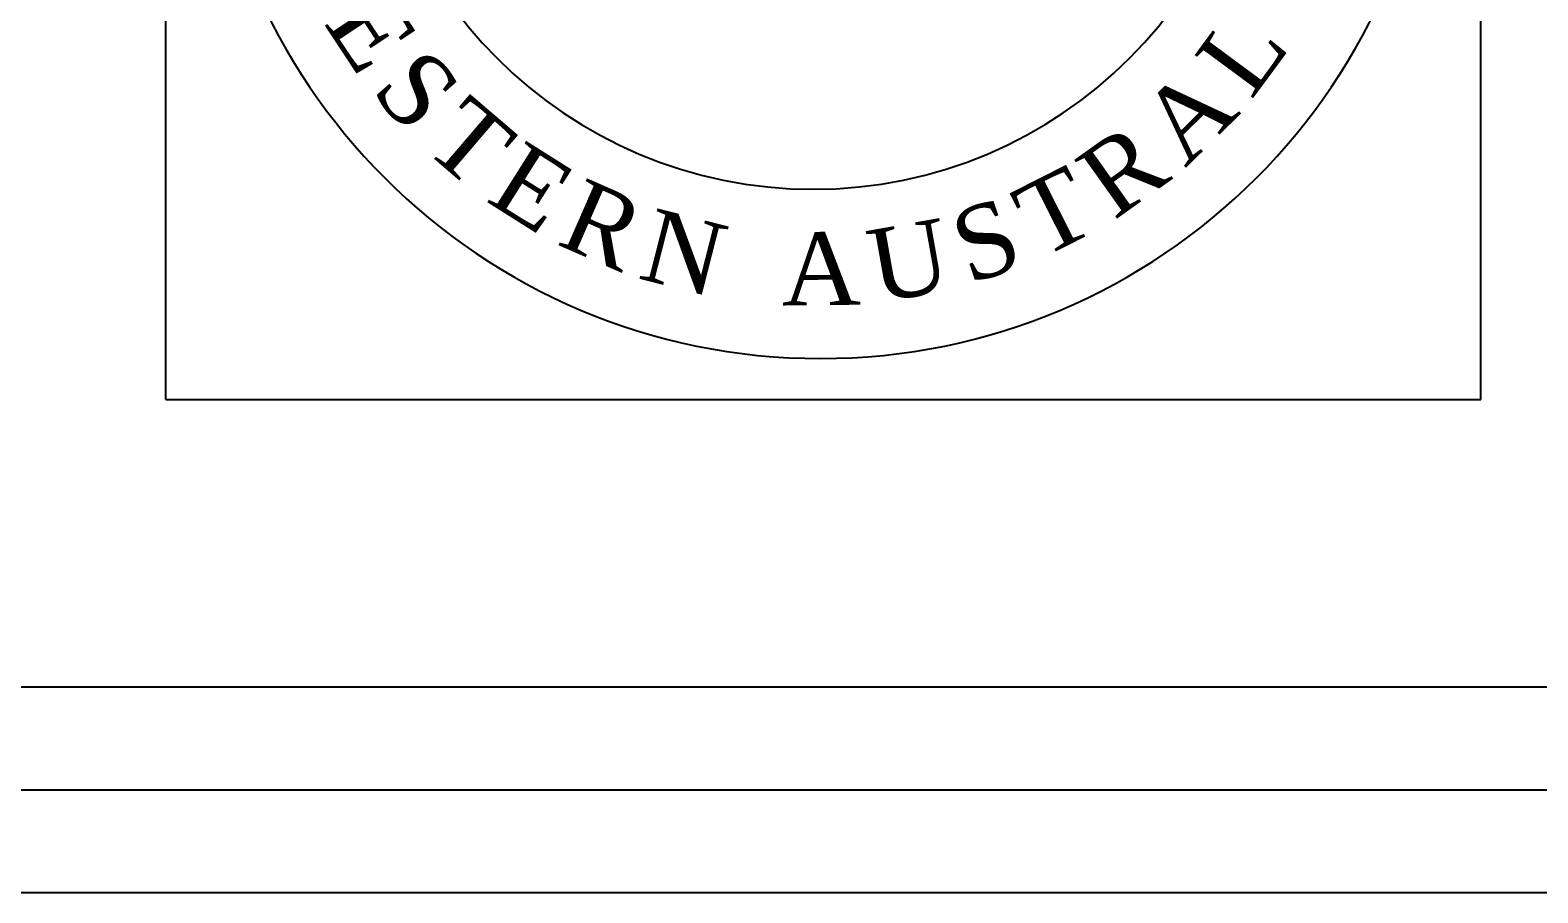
# Model space of a CAD drawing. Extents: x 85 to 285, y 126 to 270.
# Drawn here: x 109.63 to 134.09, y 149.61 to 163.6 of the extents above; entities that cross this region are included whole.
import ezdxf

# ---------------------------------------------------------------- set-up
doc = ezdxf.new("R2010")
doc.units = 0
doc.layers.add('L18', color=4, linetype='CONTINUOUS')
doc.layers.add('L35', color=3, linetype='CONTINUOUS')
doc.styles.add('Style 20', font='TIMES.TTF', dxfattribs={"width": 0.999999, "height": 1.659959})
doc.styles.add('Style 21', font='TIMES.TTF', dxfattribs={"width": 0.999999, "height": 1.659959})
doc.styles.add('Style 22', font='TIMES.TTF', dxfattribs={"width": 0.999999, "height": 1.659959})
doc.styles.add('Style 23', font='TIMES.TTF', dxfattribs={"width": 0.999999, "height": 1.659959})
doc.styles.add('Style 24', font='TIMES.TTF', dxfattribs={"width": 0.999999, "height": 1.659959})
doc.styles.add('Style 25', font='TIMES.TTF', dxfattribs={"width": 0.999999, "height": 1.659959})
doc.styles.add('Style 27', font='TIMES.TTF', dxfattribs={"width": 0.999999, "height": 1.659959})
doc.styles.add('Style 28', font='TIMES.TTF', dxfattribs={"width": 0.999999, "height": 1.659959})
doc.styles.add('Style 29', font='TIMES.TTF', dxfattribs={"width": 0.999999, "height": 1.659959})
doc.styles.add('Style 30', font='TIMES.TTF', dxfattribs={"width": 0.999999, "height": 1.659959})
doc.styles.add('Style 31', font='TIMES.TTF', dxfattribs={"width": 0.999999, "height": 1.659959})
doc.styles.add('Style 32', font='TIMES.TTF', dxfattribs={"width": 0.999999, "height": 1.659959})
doc.styles.add('Style 33', font='TIMES.TTF', dxfattribs={"width": 0.999999, "height": 1.659959})

# ---------------------------------------------------------------- blocks, each defined once
blk = doc.blocks.new('StateGovtLogo')
at = {"layer": 'L18'}
for points in [[(28.257, 15.244), (28.257, 7.47), (21.955, 1.167), (14.181, 1.167), (6.406, 1.167), (0.103, 7.47), (0.103, 15.244), (0.103, 23.018), (6.406, 29.321), (14.181, 29.321), (21.955, 29.321), (28.257, 23.018), (28.257, 15.244)], [(24.228, 15.244), (24.228, 9.603), (19.655, 5.032), (14.015, 5.032), (8.375, 5.032), (3.802, 9.603), (3.802, 15.244), (3.802, 20.884), (8.375, 25.457), (14.015, 25.457), (19.655, 25.457), (24.228, 20.884), (24.228, 15.244)]]:
    blk.add_open_spline(points, degree=3, knots=[0, 0, 0, 0, 1, 1, 1, 2, 2, 2, 3, 3, 3, 4, 4, 4, 4], dxfattribs=at)
at = {"layer": 'L18', "width": 0.999999}
for s, rotation, style, p in [('E', 303.45, 'Style 20', (2.818, 8.828)), ('L', 53.5611, 'Style 33', (24.017, 7.052)), ('S', 311.4576, 'Style 21', (3.884, 7.272)), ('A', 44.663, 'Style 32', (22.511, 5.505)), ('T', 319.4447, 'Style 22', (5.06, 5.976)), ('R', 35.4702, 'Style 31', (20.878, 4.309)), ('E', 327.733, 'Style 23', (6.507, 4.774)), ('T', 26.8371, 'Style 30', (19.207, 3.436)), ('R', 336.3912, 'Style 24', (8.113, 3.79)), ('N', 345.6958, 'Style 25', (9.974, 3.005)), ('S', 18.7721, 'Style 29', (17.562, 2.853)), ('U', 10.0844, 'Style 28', (15.451, 2.432)), ('A', 0.5984, 'Style 27', (13.296, 2.377))]:
    blk.add_text(s, height=1.66, rotation=rotation, dxfattribs=dict(at, style=style)).set_placement(p)

msp = doc.modelspace()

# ---------------------------------------------------------------- linework, layer by layer
at = {"layer": 'L18'}
for p, q in [((111.829, 157.612), (111.829, 178.945)), ((133.162, 157.612), (133.162, 178.945)), ((111.829, 157.612), (133.162, 157.612))]:
    msp.add_line(p, q, dxfattribs=at)
at = {"layer": 'L35'}
for points in [[(85.162, 162.945), (85.162, 256.278, -0.414214), (98.496, 269.612), (271.829, 269.612, -0.414214), (285.162, 256.278), (285.162, 162.945, -0.414214), (271.829, 149.612), (98.496, 149.612, -0.414214)], [(86.829, 162.945), (86.829, 256.278, -0.414214), (98.496, 267.945), (271.829, 267.945, -0.414214), (283.496, 256.278), (283.496, 162.945, -0.414214), (271.829, 151.278), (98.496, 151.278, -0.414214)], [(88.496, 162.945), (88.496, 256.278, -0.414214), (98.496, 266.278), (271.829, 266.278, -0.414214), (281.829, 256.278), (281.829, 162.945, -0.414214), (271.829, 152.945), (98.496, 152.945, -0.414214)]]:
    msp.add_lwpolyline(points, format="xyb", close=True, dxfattribs=at)

# ---------------------------------------------------------------- block references
at = {"layer": 'L18', "xscale": 0.7103894525833798, "yscale": 0.7103894525833797, "zscale": 0.7103894525833898}
msp.add_blockref('StateGovtLogo', (112.376, 157.449), dxfattribs=at)

doc.saveas('drawing.dxf')
